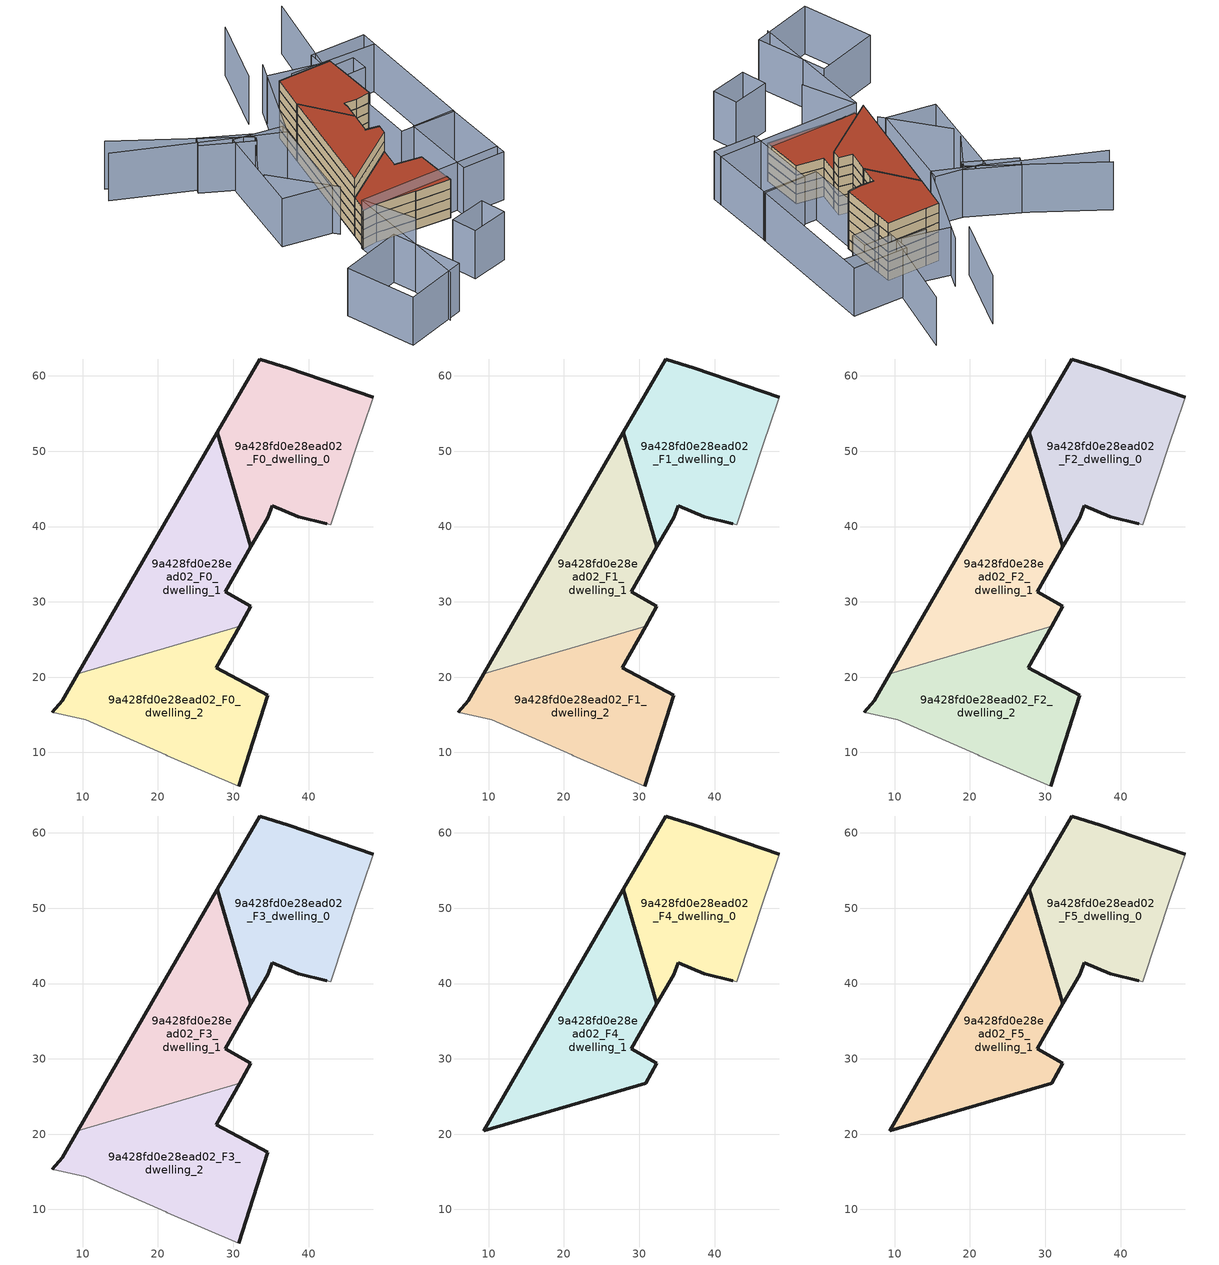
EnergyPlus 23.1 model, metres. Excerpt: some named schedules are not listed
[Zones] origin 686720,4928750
9a428fd0e28ead02_F0_dwelling_0
 floor ground (EU_floor_Construction): 42.92,40.25 46.68,51.53 47.2,53.07 48.56,57.14 37.35,61.01 33.53,62.25 27.9,52.52 32.34,37.29 34.59,41.2 35.15,42.76 38.65,41.32 42.42,40.4 z0
 wall outside (EU_wall_Construction): 42.42,40.4 38.65,41.32 35.15,42.76 34.59,41.2 32.34,37.29 / 32.35,37.29 27.9,52.52 33.53,62.25 37.35,61.01 48.56,57.14 z0:3
 wall adiabatic (EU_wall_Construction): 48.56,57.14 47.2,53.07 46.68,51.53 42.92,40.25 42.42,40.4 z0:3
9a428fd0e28ead02_F0_dwelling_1
 floor ground (EU_floor_Construction): 30.84,26.74 32.35,29.41 28.94,31.37 32.34,37.29 27.9,52.52 9.37,20.47 z0
 wall outside (EU_wall_Construction): 9.37,20.47 27.9,52.52 32.34,37.29 28.94,31.37 32.35,29.41 30.84,26.74 z0:3
 wall to 9a428fd0e28ead02_F0_dwelling_2 (EU_wall_Construction): 30.84,26.74 9.37,20.47 z0:3
9a428fd0e28ead02_F0_dwelling_2
 floor ground (EU_floor_Construction): 30.71,5.55 34.57,17.63 27.74,21.26 30.84,26.74 9.37,20.47 7.3,16.9 6,15.35 10.44,14.35 21.02,9.67 21.25,9.56 z0
 wall outside (EU_wall_Construction): 6,15.35 7.3,16.9 9.37,20.47 / 30.84,26.74 27.74,21.26 34.57,17.63 30.71,5.55 z0:3
 wall adiabatic (EU_wall_Construction): 30.71,5.55 21.25,9.56 21.02,9.67 10.44,14.35 6,15.35 z0:3
9a428fd0e28ead02_F1_dwelling_0
 floor to 9a428fd0e28ead02_F0_dwelling_0 (EU_floor_Construction): 42.92,40.25 46.68,51.53 47.2,53.07 48.56,57.14 37.35,61.01 33.53,62.25 27.9,52.52 32.34,37.29 34.59,41.2 35.15,42.76 38.65,41.32 42.42,40.4 z3
 wall outside (EU_wall_Construction): 42.42,40.4 38.65,41.32 35.15,42.76 34.59,41.2 32.34,37.29 / 32.35,37.29 27.9,52.52 33.53,62.25 37.35,61.01 48.56,57.14 z3:6
 wall adiabatic (EU_wall_Construction): 48.56,57.14 47.2,53.07 46.68,51.53 42.92,40.25 42.42,40.4 z3:6
9a428fd0e28ead02_F1_dwelling_1
 floor to 9a428fd0e28ead02_F0_dwelling_1 (EU_floor_Construction): 30.84,26.74 32.35,29.41 28.94,31.37 32.34,37.29 27.9,52.52 9.37,20.47 z3
 wall outside (EU_wall_Construction): 9.37,20.47 27.9,52.52 32.34,37.29 28.94,31.37 32.35,29.41 30.84,26.74 z3:6
 wall to 9a428fd0e28ead02_F1_dwelling_2 (EU_wall_Construction): 30.84,26.74 9.37,20.47 z3:6
9a428fd0e28ead02_F1_dwelling_2
 floor to 9a428fd0e28ead02_F0_dwelling_2 (EU_floor_Construction): 30.71,5.55 34.57,17.63 27.74,21.26 30.84,26.74 9.37,20.47 7.3,16.9 6,15.35 10.44,14.35 21.02,9.67 21.25,9.56 z3
 wall outside (EU_wall_Construction): 6,15.35 7.3,16.9 9.37,20.47 / 30.84,26.74 27.74,21.26 34.57,17.63 30.71,5.55 z3:6
 wall adiabatic (EU_wall_Construction): 30.71,5.55 21.25,9.56 21.02,9.67 10.44,14.35 6,15.35 z3:6
9a428fd0e28ead02_F2_dwelling_0
 floor to 9a428fd0e28ead02_F1_dwelling_0 (EU_floor_Construction): 42.92,40.25 46.68,51.53 47.2,53.07 48.56,57.14 37.35,61.01 33.53,62.25 27.9,52.52 32.34,37.29 34.59,41.2 35.15,42.76 38.65,41.32 42.42,40.4 z6
 wall outside (EU_wall_Construction): 42.42,40.4 38.65,41.32 35.15,42.76 34.59,41.2 32.34,37.29 / 32.35,37.29 27.9,52.52 33.53,62.25 37.35,61.01 48.56,57.14 z6:9
 wall adiabatic (EU_wall_Construction): 48.56,57.14 47.2,53.07 46.68,51.53 42.92,40.25 42.42,40.4 z6:9
9a428fd0e28ead02_F2_dwelling_1
 floor to 9a428fd0e28ead02_F1_dwelling_1 (EU_floor_Construction): 30.84,26.74 32.35,29.41 28.94,31.37 32.34,37.29 27.9,52.52 9.37,20.47 z6
 wall outside (EU_wall_Construction): 9.37,20.47 27.9,52.52 32.34,37.29 28.94,31.37 32.35,29.41 30.84,26.74 z6:9
 wall to 9a428fd0e28ead02_F2_dwelling_2 (EU_wall_Construction): 30.84,26.74 9.37,20.47 z6:9
9a428fd0e28ead02_F2_dwelling_2
 floor to 9a428fd0e28ead02_F1_dwelling_2 (EU_floor_Construction): 30.71,5.55 34.57,17.63 27.74,21.26 30.84,26.74 9.37,20.47 7.3,16.9 6,15.35 10.44,14.35 21.02,9.67 21.25,9.56 z6
 wall outside (EU_wall_Construction): 6,15.35 7.3,16.9 9.37,20.47 / 30.84,26.74 27.74,21.26 34.57,17.63 30.71,5.55 z6:9
 wall adiabatic (EU_wall_Construction): 30.71,5.55 21.25,9.56 21.02,9.67 10.44,14.35 6,15.35 z6:9
9a428fd0e28ead02_F3_dwelling_0
 floor to 9a428fd0e28ead02_F2_dwelling_0 (EU_floor_Construction): 42.92,40.25 46.68,51.53 47.2,53.07 48.56,57.14 37.35,61.01 33.53,62.25 27.9,52.52 32.34,37.29 34.59,41.2 35.15,42.76 38.65,41.32 42.42,40.4 z9
 wall outside (EU_wall_Construction): 42.42,40.4 38.65,41.32 35.15,42.76 34.59,41.2 32.34,37.29 / 32.35,37.29 27.9,52.52 33.53,62.25 37.35,61.01 48.56,57.14 z9:12
 wall adiabatic (EU_wall_Construction): 48.56,57.14 47.2,53.07 46.68,51.53 42.92,40.25 42.42,40.4 z9:12
9a428fd0e28ead02_F3_dwelling_1
 floor to 9a428fd0e28ead02_F2_dwelling_1 (EU_floor_Construction): 30.84,26.74 32.35,29.41 28.94,31.37 32.34,37.29 27.9,52.52 9.37,20.47 z9
 wall outside (EU_wall_Construction): 9.37,20.47 27.9,52.52 32.34,37.29 28.94,31.37 32.35,29.41 30.84,26.74 z9:12
 wall to 9a428fd0e28ead02_F3_dwelling_2 (EU_wall_Construction): 30.84,26.74 9.37,20.47 z9:12
9a428fd0e28ead02_F3_dwelling_2
 floor to 9a428fd0e28ead02_F2_dwelling_2 (EU_floor_Construction): 30.71,5.55 34.57,17.63 27.74,21.26 30.84,26.74 9.37,20.47 7.3,16.9 6,15.35 10.44,14.35 21.02,9.67 21.25,9.56 z9
 wall outside (EU_wall_Construction): 6,15.35 7.3,16.9 9.37,20.47 / 30.84,26.74 27.74,21.26 34.57,17.63 30.71,5.55 z9:12
 wall adiabatic (EU_wall_Construction): 30.71,5.55 21.25,9.56 21.02,9.67 10.44,14.35 6,15.35 z9:12
 roof outside (EU_roof_Construction): 30.84,26.74 27.74,21.26 34.57,17.63 30.71,5.55 21.25,9.56 21.02,9.67 10.44,14.35 6,15.35 7.3,16.9 9.37,20.47 z12
9a428fd0e28ead02_F4_dwelling_0
 floor to 9a428fd0e28ead02_F3_dwelling_0 (EU_floor_Construction): 42.92,40.25 46.68,51.53 47.2,53.07 48.56,57.14 37.35,61.01 33.53,62.25 27.9,52.52 32.34,37.29 34.59,41.2 35.15,42.76 38.65,41.32 42.42,40.4 z12
 wall outside (EU_wall_Construction): 42.42,40.4 38.65,41.32 35.15,42.76 34.59,41.2 32.34,37.29 / 32.35,37.29 27.9,52.52 33.53,62.25 37.35,61.01 48.56,57.14 z12:15
 wall adiabatic (EU_wall_Construction): 48.56,57.14 47.2,53.07 46.68,51.53 42.92,40.25 42.42,40.4 z12:15
9a428fd0e28ead02_F4_dwelling_1
 floor to 9a428fd0e28ead02_F3_dwelling_1 (EU_floor_Construction): 30.84,26.74 32.35,29.41 28.94,31.37 32.34,37.29 27.9,52.52 9.37,20.47 z12
 wall outside (EU_wall_Construction): 32.35,29.41 30.84,26.74 9.37,20.47 27.9,52.52 32.34,37.29 28.94,31.37 32.35,29.41 z12:15
9a428fd0e28ead02_F5_dwelling_0
 floor to 9a428fd0e28ead02_F4_dwelling_0 (EU_floor_Construction): 42.92,40.25 46.68,51.53 47.2,53.07 48.56,57.14 37.35,61.01 33.53,62.25 27.9,52.52 32.34,37.29 34.59,41.2 35.15,42.76 38.65,41.32 42.42,40.4 z15
 wall outside (EU_wall_Construction): 42.42,40.4 38.65,41.32 35.15,42.76 34.59,41.2 32.34,37.29 / 32.35,37.29 27.9,52.52 33.53,62.25 37.35,61.01 48.56,57.14 z15:18
 wall adiabatic (EU_wall_Construction): 48.56,57.14 47.2,53.07 46.68,51.53 42.92,40.25 42.42,40.4 z15:18
 roof outside (EU_roof_Construction): 48.56,57.14 47.2,53.07 46.68,51.53 42.92,40.25 42.42,40.4 38.65,41.32 35.15,42.76 34.59,41.2 32.34,37.29 27.9,52.52 33.53,62.25 37.35,61.01 z18
9a428fd0e28ead02_F5_dwelling_1
 floor to 9a428fd0e28ead02_F4_dwelling_1 (EU_floor_Construction): 30.84,26.74 32.35,29.41 28.94,31.37 32.34,37.29 27.9,52.52 9.37,20.47 z15
 wall outside (EU_wall_Construction): 32.35,29.41 30.84,26.74 9.37,20.47 27.9,52.52 32.34,37.29 28.94,31.37 32.35,29.41 z15:18
 roof outside (EU_roof_Construction): 27.9,52.52 32.34,37.29 28.94,31.37 32.35,29.41 30.84,26.74 9.37,20.47 z18
shading: -6.68,-21.7 6.16,15.82 / 6.16,15.82 46.29,2.07 / 6.42,15.39 7.79,-0.1 / 0.64,42.9 7.83,23.96 / 64.6,84.14 49.9,60.5 / 49.9,60.5 36.97,68.54 / 64.7,54.99 41.52,64.08 / -11.5,84.84 12.96,55 / 12.96,55 1.46,45.57 / 40.39,72.47 19.77,49.52 / 19.77,49.52 -15.2,80.94 / 48.29,90.22 33.95,72.22 / 52.67,20.87 45.35,-0.67 / 45.35,-0.67 33.53,3.35 / 33.53,3.35 40.85,24.89 / 40.85,24.89 52.67,20.87 / 12.29,-15.9 12.86,-8.29 / 12.86,-8.29 24.18,-9.15 / 24.18,-9.15 23.61,-16.75 / 23.61,-16.75 12.29,-15.9 / -20.67,0.7 -1.42,0.18 / -1.42,0.18 -2,-21.15 / -2,-21.15 -21.25,-20.63 / -21.25,-20.63 -20.67,0.7 / 66.47,59.49 52.51,20.43 / 52.51,20.43 37.23,25.89 / 37.23,25.89 51.19,64.95 / 51.19,64.95 66.47,59.49 / 54.97,50.47 47.01,53.13 / 47.01,53.13 48.71,58.23 / 48.71,58.23 56.67,55.56 / 56.67,55.56 54.97,50.47 / 21.06,51.91 7.06,25.98 / 7.06,25.98 -5.47,32.74 / -5.47,32.74 8.54,58.68 / 8.54,58.68 21.06,51.91 / 1.16,64.35 3.45,66.6 / 3.45,66.6 14.14,55.72 / 14.14,55.72 11.86,53.47 / 11.86,53.47 1.16,64.35 z0:15
[Building]
EU S2 Campaign: North Axis=0; Terrain=City; Solar Distribution=FullExterior
[Site:Location]
Bologna: Latitude=44.5; Longitude=11.25; Time Zone=1; Elevation=37
[SizingPeriod:WeatherFileDays]
AnnualSizingPeriod: Begin Month=1; Begin Day of Month=1; End Month=12; End Day of Month=31; Day of Week for Start Day=Monday; Use Weather File Daylight Saving Period=No; Use Weather File Rain and Snow Indicators=No
[MATERIAL]
EU_InternalMass_Material: Roughness=MediumRough; Thickness=0.1; Conductivity=1; Density=1800; Specific Heat=900; Thermal Absorptance=0.9; Solar Absorptance=0.7; Visible Absorptance=0.7
[MATERIAL:NOMASS] Roughness=MediumRough; Thermal Absorptance=0.9; Solar Absorptance=0.7; Visible Absorptance=0.7
Name | Thermal Resistance
EU_wall_NoMass | 0.905828
EU_roof_NoMass | 0.37593
EU_floor_NoMass | 0.67114
[CONSTRUCTION]
EU_wall_Construction: EU_wall_NoMass
EU_roof_Construction: EU_roof_NoMass
EU_floor_Construction: EU_floor_NoMass
EU_InternalMass_Construction: EU_InternalMass_Material
[ZONE] Type=1; Multiplier=1; Ceiling Height=autocalculate; Floor Area=autocalculate; Part of Total Floor Area=Yes
Name | Volume
9a428fd0e28ead02_F0_dwelling_0 | 940.305
9a428fd0e28ead02_F1_dwelling_0; 9a428fd0e28ead02_F2_dwelling_0; 9a428fd0e28ead02_F3_dwelling_0; 9a428fd0e28ead02_F4_dwelling_0; 9a428fd0e28ead02_F5_dwelling_0 | 940.307
9a428fd0e28ead02_F0_dwelling_1 | 940.274
9a428fd0e28ead02_F1_dwelling_1; 9a428fd0e28ead02_F2_dwelling_1; 9a428fd0e28ead02_F3_dwelling_1; 9a428fd0e28ead02_F4_dwelling_1; 9a428fd0e28ead02_F5_dwelling_1 | 940.273
9a428fd0e28ead02_F0_dwelling_2 | 940.277
9a428fd0e28ead02_F1_dwelling_2; 9a428fd0e28ead02_F2_dwelling_2; 9a428fd0e28ead02_F3_dwelling_2 | 940.28
[INTERNALMASS] Construction=EU_InternalMass_Construction
Name | Zone or ZoneList | Surface Area
9a428fd0e28ead02_F0_dwelling_0_EU_InternalMass | 9a428fd0e28ead02_F0_dwelling_0 | 313.435
9a428fd0e28ead02_F0_dwelling_1_EU_InternalMass | 9a428fd0e28ead02_F0_dwelling_1 | 313.426
9a428fd0e28ead02_F0_dwelling_2_EU_InternalMass | 9a428fd0e28ead02_F0_dwelling_2 | 313.426
9a428fd0e28ead02_F1_dwelling_0_EU_InternalMass | 9a428fd0e28ead02_F1_dwelling_0 | 313.435
9a428fd0e28ead02_F1_dwelling_1_EU_InternalMass | 9a428fd0e28ead02_F1_dwelling_1 | 313.426
9a428fd0e28ead02_F1_dwelling_2_EU_InternalMass | 9a428fd0e28ead02_F1_dwelling_2 | 313.426
9a428fd0e28ead02_F2_dwelling_0_EU_InternalMass | 9a428fd0e28ead02_F2_dwelling_0 | 313.435
9a428fd0e28ead02_F2_dwelling_1_EU_InternalMass | 9a428fd0e28ead02_F2_dwelling_1 | 313.426
9a428fd0e28ead02_F2_dwelling_2_EU_InternalMass | 9a428fd0e28ead02_F2_dwelling_2 | 313.426
9a428fd0e28ead02_F3_dwelling_0_EU_InternalMass | 9a428fd0e28ead02_F3_dwelling_0 | 313.435
9a428fd0e28ead02_F3_dwelling_1_EU_InternalMass | 9a428fd0e28ead02_F3_dwelling_1 | 313.426
9a428fd0e28ead02_F3_dwelling_2_EU_InternalMass | 9a428fd0e28ead02_F3_dwelling_2 | 313.426
9a428fd0e28ead02_F4_dwelling_0_EU_InternalMass | 9a428fd0e28ead02_F4_dwelling_0 | 470.156
9a428fd0e28ead02_F4_dwelling_1_EU_InternalMass | 9a428fd0e28ead02_F4_dwelling_1 | 470.138
9a428fd0e28ead02_F5_dwelling_0_EU_InternalMass | 9a428fd0e28ead02_F5_dwelling_0 | 470.156
9a428fd0e28ead02_F5_dwelling_1_EU_InternalMass | 9a428fd0e28ead02_F5_dwelling_1 | 470.138
[OTHEREQUIPMENT] Fuel Type=Electricity; Design Level Calculation Method=Watts/Area; Power per Zone Floor Area=1; Fraction Latent=0; Fraction Radiant=0; Fraction Lost=0; Carbon Dioxide Generation Rate=0; EndUse Subcategory=EU_Step8_InternalGains
Name | Zone or ZoneList or Space or SpaceList | Schedule
EU_Step8_InternalGain_9a428fd0e28ead02_F0_dwelling_0_f000 | 9a428fd0e28ead02_F0_dwelling_0 | EU_Step8_GainSchedule_9a428fd0e28ead02_F0_dwelling_0_f000
EU_Step8_InternalGain_9a428fd0e28ead02_F0_dwelling_1_f000 | 9a428fd0e28ead02_F0_dwelling_1 | EU_Step8_GainSchedule_9a428fd0e28ead02_F0_dwelling_1_f000
EU_Step8_InternalGain_9a428fd0e28ead02_F0_dwelling_2_f000 | 9a428fd0e28ead02_F0_dwelling_2 | EU_Step8_GainSchedule_9a428fd0e28ead02_F0_dwelling_2_f000
EU_Step8_InternalGain_9a428fd0e28ead02_F1_dwelling_0_f000 | 9a428fd0e28ead02_F1_dwelling_0 | EU_Step8_GainSchedule_9a428fd0e28ead02_F1_dwelling_0_f000
EU_Step8_InternalGain_9a428fd0e28ead02_F1_dwelling_1_f000 | 9a428fd0e28ead02_F1_dwelling_1 | EU_Step8_GainSchedule_9a428fd0e28ead02_F1_dwelling_1_f000
EU_Step8_InternalGain_9a428fd0e28ead02_F1_dwelling_2_f000 | 9a428fd0e28ead02_F1_dwelling_2 | EU_Step8_GainSchedule_9a428fd0e28ead02_F1_dwelling_2_f000
EU_Step8_InternalGain_9a428fd0e28ead02_F2_dwelling_0_f000 | 9a428fd0e28ead02_F2_dwelling_0 | EU_Step8_GainSchedule_9a428fd0e28ead02_F2_dwelling_0_f000
EU_Step8_InternalGain_9a428fd0e28ead02_F2_dwelling_1_f000 | 9a428fd0e28ead02_F2_dwelling_1 | EU_Step8_GainSchedule_9a428fd0e28ead02_F2_dwelling_1_f000
EU_Step8_InternalGain_9a428fd0e28ead02_F2_dwelling_2_f000 | 9a428fd0e28ead02_F2_dwelling_2 | EU_Step8_GainSchedule_9a428fd0e28ead02_F2_dwelling_2_f000
EU_Step8_InternalGain_9a428fd0e28ead02_F3_dwelling_0_f000 | 9a428fd0e28ead02_F3_dwelling_0 | EU_Step8_GainSchedule_9a428fd0e28ead02_F3_dwelling_0_f000
EU_Step8_InternalGain_9a428fd0e28ead02_F3_dwelling_1_f000 | 9a428fd0e28ead02_F3_dwelling_1 | EU_Step8_GainSchedule_9a428fd0e28ead02_F3_dwelling_1_f000
EU_Step8_InternalGain_9a428fd0e28ead02_F3_dwelling_2_f000 | 9a428fd0e28ead02_F3_dwelling_2 | EU_Step8_GainSchedule_9a428fd0e28ead02_F3_dwelling_2_f000
EU_Step8_InternalGain_9a428fd0e28ead02_F4_dwelling_0_f000 | 9a428fd0e28ead02_F4_dwelling_0 | EU_Step8_GainSchedule_9a428fd0e28ead02_F4_dwelling_0_f000
EU_Step8_InternalGain_9a428fd0e28ead02_F4_dwelling_1_f000 | 9a428fd0e28ead02_F4_dwelling_1 | EU_Step8_GainSchedule_9a428fd0e28ead02_F4_dwelling_1_f000
EU_Step8_InternalGain_9a428fd0e28ead02_F5_dwelling_0_f000 | 9a428fd0e28ead02_F5_dwelling_0 | EU_Step8_GainSchedule_9a428fd0e28ead02_F5_dwelling_0_f000
EU_Step8_InternalGain_9a428fd0e28ead02_F5_dwelling_1_f000 | 9a428fd0e28ead02_F5_dwelling_1 | EU_Step8_GainSchedule_9a428fd0e28ead02_F5_dwelling_1_f000
[ZONEVENTILATION:DESIGNFLOWRATE] Schedule=EU_AlwaysOn; Design Flow Rate Calculation Method=AirChanges/Hour; Air Changes per Hour=0.73129; Ventilation Type=Natural; Fan Pressure Rise=0; Fan Total Efficiency=1; Constant Term Coefficient=1; Temperature Term Coefficient=0; Velocity Term Coefficient=0; Velocity Squared Term Coefficient=0; Minimum Indoor Temperature=-100; Maximum Indoor Temperature=100; Delta Temperature=-100; Minimum Outdoor Temperature=-100; Maximum Outdoor Temperature=100; Maximum Wind Speed=40
Name | Zone or ZoneList or Space or SpaceList
EU_ConstantAir_9a428fd0e28ead02_F0_dwelling_0 | 9a428fd0e28ead02_F0_dwelling_0
EU_ConstantAir_9a428fd0e28ead02_F0_dwelling_1 | 9a428fd0e28ead02_F0_dwelling_1
EU_ConstantAir_9a428fd0e28ead02_F0_dwelling_2 | 9a428fd0e28ead02_F0_dwelling_2
EU_ConstantAir_9a428fd0e28ead02_F1_dwelling_0 | 9a428fd0e28ead02_F1_dwelling_0
EU_ConstantAir_9a428fd0e28ead02_F1_dwelling_1 | 9a428fd0e28ead02_F1_dwelling_1
EU_ConstantAir_9a428fd0e28ead02_F1_dwelling_2 | 9a428fd0e28ead02_F1_dwelling_2
EU_ConstantAir_9a428fd0e28ead02_F2_dwelling_0 | 9a428fd0e28ead02_F2_dwelling_0
EU_ConstantAir_9a428fd0e28ead02_F2_dwelling_1 | 9a428fd0e28ead02_F2_dwelling_1
EU_ConstantAir_9a428fd0e28ead02_F2_dwelling_2 | 9a428fd0e28ead02_F2_dwelling_2
EU_ConstantAir_9a428fd0e28ead02_F3_dwelling_0 | 9a428fd0e28ead02_F3_dwelling_0
EU_ConstantAir_9a428fd0e28ead02_F3_dwelling_1 | 9a428fd0e28ead02_F3_dwelling_1
EU_ConstantAir_9a428fd0e28ead02_F3_dwelling_2 | 9a428fd0e28ead02_F3_dwelling_2
EU_ConstantAir_9a428fd0e28ead02_F4_dwelling_0 | 9a428fd0e28ead02_F4_dwelling_0
EU_ConstantAir_9a428fd0e28ead02_F4_dwelling_1 | 9a428fd0e28ead02_F4_dwelling_1
EU_ConstantAir_9a428fd0e28ead02_F5_dwelling_0 | 9a428fd0e28ead02_F5_dwelling_0
EU_ConstantAir_9a428fd0e28ead02_F5_dwelling_1 | 9a428fd0e28ead02_F5_dwelling_1
[HVACTEMPLATE:THERMOSTAT] Constant Heating Setpoint=20; Constant Cooling Setpoint=50
EU_HeatOnly_9a428fd0e28ead02_F0_dwelling_0; EU_HeatOnly_9a428fd0e28ead02_F0_dwelling_1; EU_HeatOnly_9a428fd0e28ead02_F0_dwelling_2; EU_HeatOnly_9a428fd0e28ead02_F1_dwelling_0; EU_HeatOnly_9a428fd0e28ead02_F1_dwelling_1; EU_HeatOnly_9a428fd0e28ead02_F1_dwelling_2; EU_HeatOnly_9a428fd0e28ead02_F2_dwelling_0; EU_HeatOnly_9a428fd0e28ead02_F2_dwelling_1; EU_HeatOnly_9a428fd0e28ead02_F2_dwelling_2; EU_HeatOnly_9a428fd0e28ead02_F3_dwelling_0; EU_HeatOnly_9a428fd0e28ead02_F3_dwelling_1; EU_HeatOnly_9a428fd0e28ead02_F3_dwelling_2; EU_HeatOnly_9a428fd0e28ead02_F4_dwelling_0; EU_HeatOnly_9a428fd0e28ead02_F4_dwelling_1; EU_HeatOnly_9a428fd0e28ead02_F5_dwelling_0; EU_HeatOnly_9a428fd0e28ead02_F5_dwelling_1
